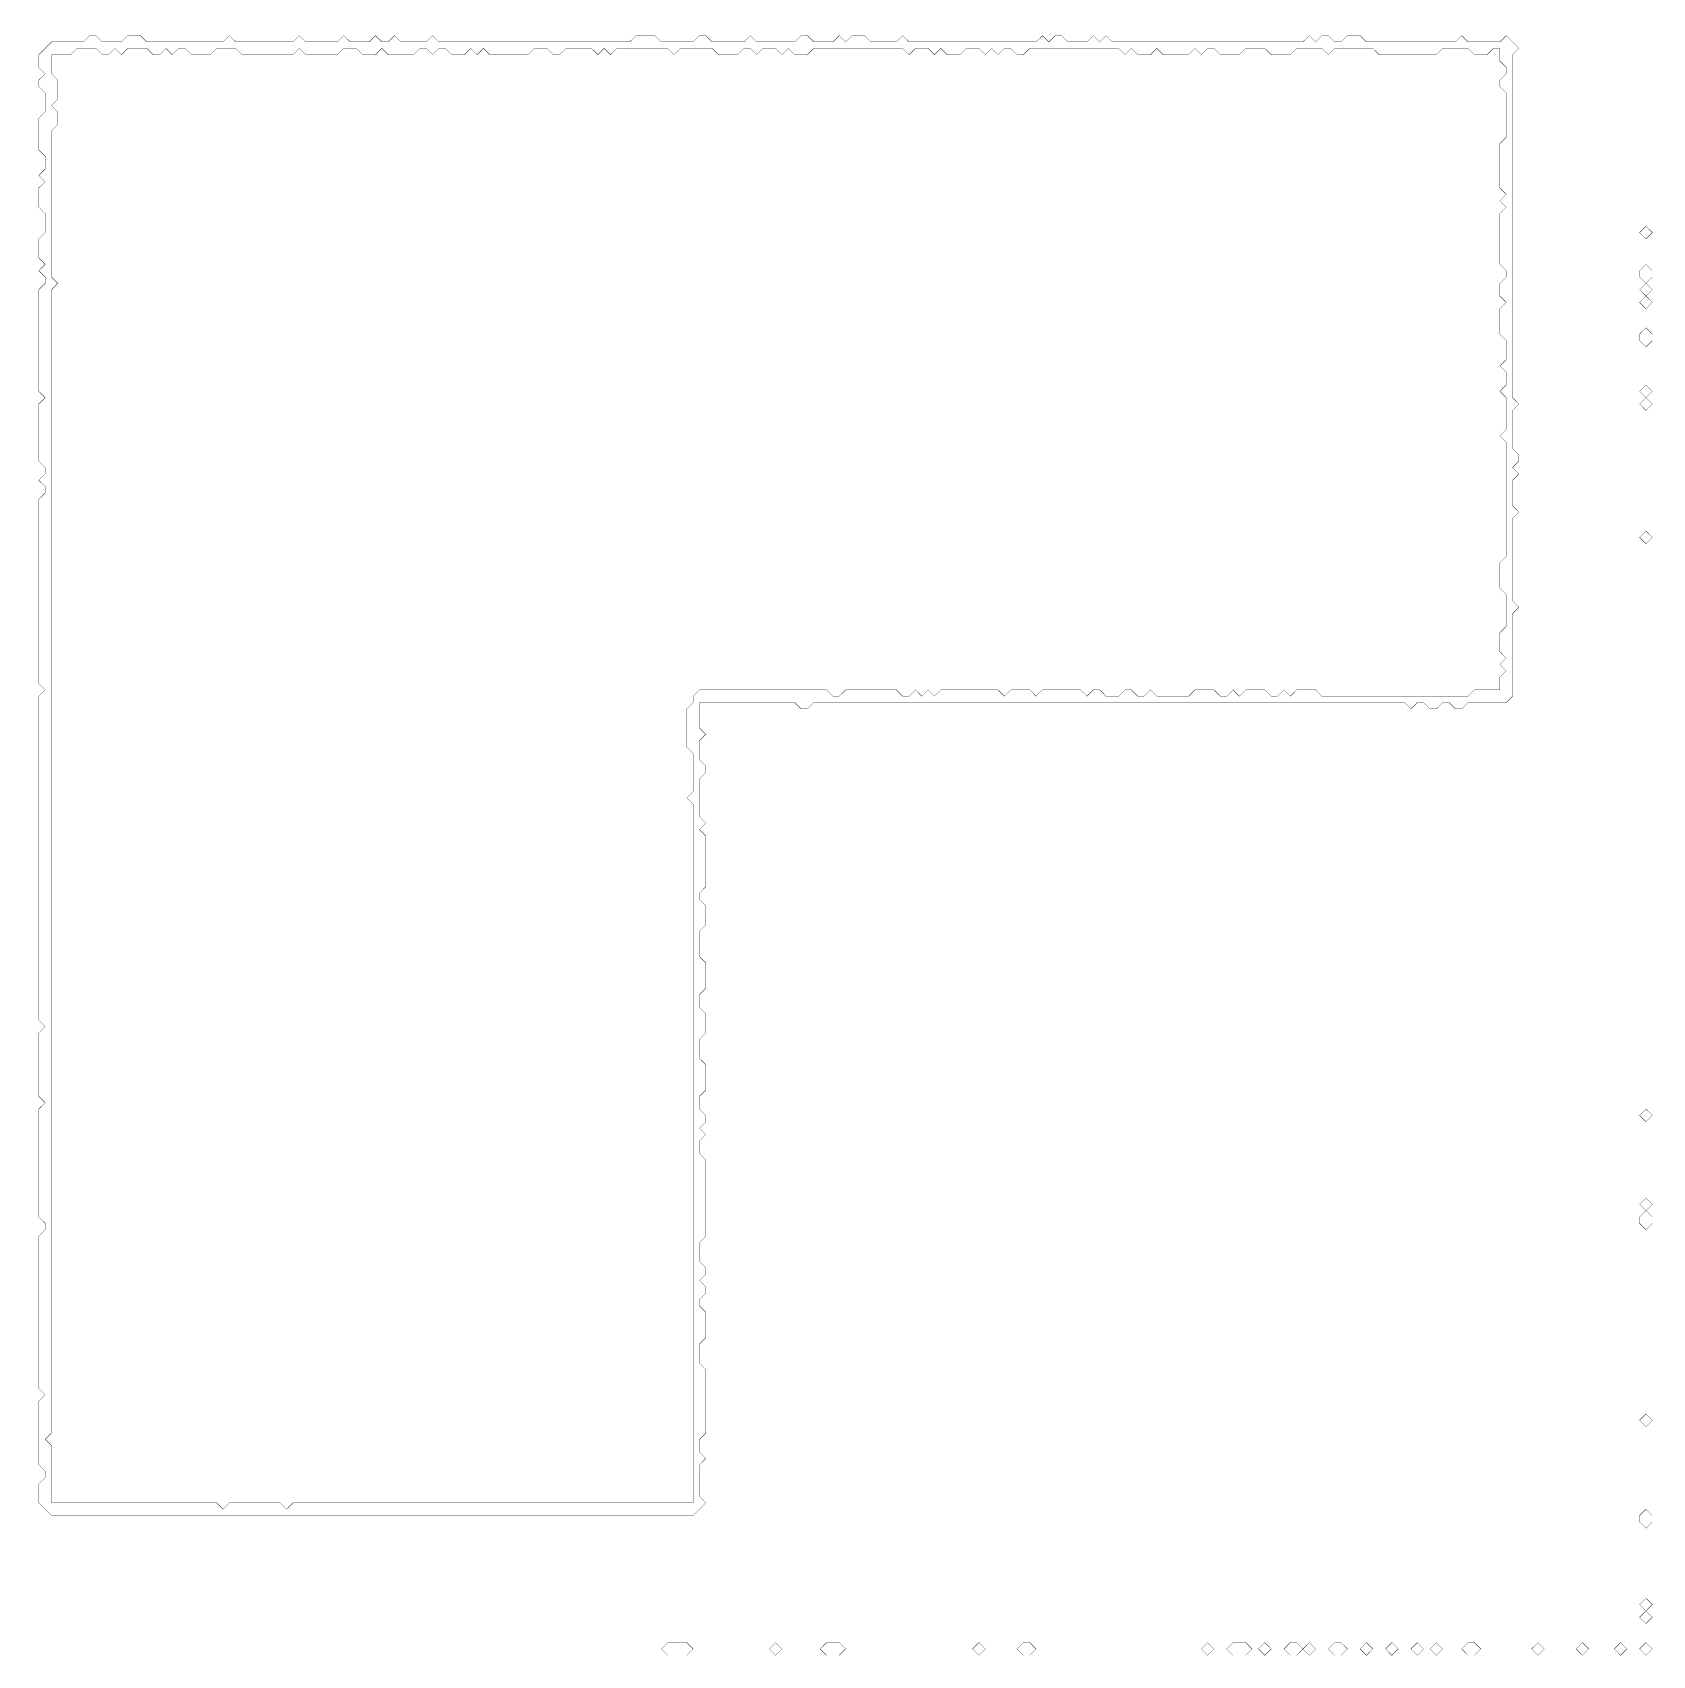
# Model space of a CAD drawing. Header units: metres. Extents: x 0 to 5127, y -5127 to 0.
# Drawn here: x 2568 to 5127, y -5127 to -2563 of the extents above; entities that cross this region are included whole.
import ezdxf

# ---------------------------------------------------------------- set-up
doc = ezdxf.new("R2010")
doc.units = ezdxf.units.M
doc.layers.add('conductor', color=1, linetype='Continuous')
doc.layers.add('substrate', color=5, linetype='Continuous')

msp = doc.modelspace()

# ---------------------------------------------------------------- linework, layer by layer
at = {"layer": 'conductor', "const_width": 0.5}
msp.add_lwpolyline([(2638.7, -2588.6), (2628.7, -2598.6), (2618.7, -2598.6), (2608.6, -2598.6), (2598.6, -2598.6), (2598.6, -2608.6), (2598.6, -2618.7), (2598.6, -2628.7), (2608.6, -2638.7), (2608.6, -2648.8), (2608.6, -2658.8), (2608.6, -2668.8), (2598.6, -2678.9), (2608.6, -2688.9), (2608.6, -2698.9), (2608.6, -2709), (2598.6, -2719), (2598.6, -2729), (2598.6, -2739.1), (2598.6, -2749.1), (2598.6, -2759.1), (2598.6, -2769.2), (2598.6, -2779.2), (2598.6, -2789.2), (2598.6, -2799.3), (2598.6, -2809.3), (2598.6, -2819.3), (2598.6, -2829.4), (2598.6, -2839.4), (2598.6, -2849.4), (2598.6, -2859.5), (2598.6, -2869.5), (2598.6, -2879.5), (2598.6, -2889.6), (2598.6, -2899.6), (2598.6, -2909.6), (2598.6, -2919.7), (2598.6, -2929.7), (2598.6, -2939.7), (2598.6, -2949.8), (2608.6, -2959.8), (2598.6, -2969.8), (2598.6, -2979.9), (2598.6, -2989.9), (2598.6, -2999.9), (2598.6, -3010), (2598.6, -3020), (2598.6, -3030), (2598.6, -3040.1), (2598.6, -3050.1), (2598.6, -3060.1), (2598.6, -3070.2), (2598.6, -3080.2), (2598.6, -3090.2), (2598.6, -3100.3), (2598.6, -3110.3), (2598.6, -3120.3), (2598.6, -3130.4), (2598.6, -3140.4), (2598.6, -3150.4), (2598.6, -3160.5), (2598.6, -3170.5), (2598.6, -3180.5), (2598.6, -3190.6), (2598.6, -3200.6), (2598.6, -3210.6), (2598.6, -3220.7), (2598.6, -3230.7), (2598.6, -3240.7), (2598.6, -3250.8), (2598.6, -3260.8), (2598.6, -3270.8), (2598.6, -3280.9), (2598.6, -3290.9), (2598.6, -3300.9), (2598.6, -3311), (2598.6, -3321), (2598.6, -3331), (2598.6, -3341.1), (2598.6, -3351.1), (2598.6, -3361.1), (2598.6, -3371.2), (2598.6, -3381.2), (2598.6, -3391.2), (2598.6, -3401.3), (2598.6, -3411.3), (2598.6, -3421.3), (2598.6, -3431.4), (2598.6, -3441.4), (2598.6, -3451.4), (2598.6, -3461.5), (2598.6, -3471.5), (2598.6, -3481.5), (2598.6, -3491.6), (2598.6, -3501.6), (2598.6, -3511.6), (2598.6, -3521.7), (2598.6, -3531.7), (2598.6, -3541.7), (2598.6, -3551.8), (2598.6, -3561.8), (2598.6, -3571.8), (2598.6, -3581.9), (2598.6, -3591.9), (2598.6, -3601.9), (2598.6, -3612), (2598.6, -3622), (2598.6, -3632), (2598.6, -3642.1), (2598.6, -3652.1), (2598.6, -3662.1), (2598.6, -3672.2), (2598.6, -3682.2), (2598.6, -3692.2), (2598.6, -3702.3), (2598.6, -3712.3), (2598.6, -3722.3), (2598.6, -3732.4), (2598.6, -3742.4), (2598.6, -3752.4), (2598.6, -3762.5), (2598.6, -3772.5), (2598.6, -3782.5), (2598.6, -3792.6), (2598.6, -3802.6), (2598.6, -3812.6), (2598.6, -3822.7), (2598.6, -3832.7), (2598.6, -3842.7), (2598.6, -3852.8), (2598.6, -3862.8), (2598.6, -3872.8), (2598.6, -3882.8), (2598.6, -3892.9), (2598.6, -3902.9), (2598.6, -3912.9), (2598.6, -3923), (2598.6, -3933), (2598.6, -3943), (2598.6, -3953.1), (2598.6, -3963.1), (2598.6, -3973.1), (2598.6, -3983.2), (2598.6, -3993.2), (2598.6, -4003.2), (2598.6, -4013.3), (2598.6, -4023.3), (2598.6, -4033.3), (2598.6, -4043.4), (2598.6, -4053.4), (2598.6, -4063.4), (2598.6, -4073.5), (2598.6, -4083.5), (2598.6, -4093.5), (2598.6, -4103.6), (2598.6, -4113.6), (2598.6, -4123.6), (2598.6, -4133.7), (2598.6, -4143.7), (2598.6, -4153.7), (2598.6, -4163.8), (2598.6, -4173.8), (2598.6, -4183.8), (2598.6, -4193.9), (2598.6, -4203.9), (2598.6, -4213.9), (2598.6, -4224), (2598.6, -4234), (2598.6, -4244), (2598.6, -4254.1), (2598.6, -4264.1), (2598.6, -4274.1), (2598.6, -4284.2), (2598.6, -4294.2), (2598.6, -4304.2), (2598.6, -4314.3), (2598.6, -4324.3), (2598.6, -4334.3), (2598.6, -4344.4), (2598.6, -4354.4), (2598.6, -4364.4), (2598.6, -4374.5), (2598.6, -4384.5), (2598.6, -4394.5), (2598.6, -4404.6), (2598.6, -4414.6), (2598.6, -4424.6), (2598.6, -4434.7), (2598.6, -4444.7), (2598.6, -4454.7), (2598.6, -4464.8), (2598.6, -4474.8), (2598.6, -4484.8), (2598.6, -4494.9), (2598.6, -4504.9), (2598.6, -4514.9), (2598.6, -4525), (2598.6, -4535), (2598.6, -4545), (2598.6, -4555.1), (2598.6, -4565.1), (2598.6, -4575.1), (2598.6, -4585.2), (2598.6, -4595.2), (2598.6, -4605.2), (2598.6, -4615.3), (2598.6, -4625.3), (2598.6, -4635.3), (2598.6, -4645.4), (2598.6, -4655.4), (2598.6, -4665.4), (2598.6, -4675.5), (2598.6, -4685.5), (2598.6, -4695.5), (2598.6, -4705.6), (2598.6, -4715.6), (2598.6, -4725.6), (2598.6, -4735.7), (2598.6, -4745.7), (2598.6, -4755.7), (2598.6, -4765.8), (2598.6, -4775.8), (2588.6, -4785.8), (2598.6, -4795.9), (2598.6, -4805.9), (2598.6, -4815.9), (2598.6, -4826), (2598.6, -4836), (2598.6, -4846), (2598.6, -4856.1), (2598.6, -4866.1), (2598.6, -4876.1), (2598.6, -4886.2), (2608.6, -4886.2), (2618.7, -4886.2), (2628.7, -4886.2), (2638.7, -4886.2), (2648.8, -4886.2), (2658.8, -4886.2), (2668.8, -4886.2), (2678.9, -4886.2), (2688.9, -4886.2), (2698.9, -4886.2), (2709, -4886.2), (2719, -4886.2), (2729, -4886.2), (2739.1, -4886.2), (2749.1, -4886.2), (2759.1, -4886.2), (2769.2, -4886.2), (2779.2, -4886.2), (2789.2, -4886.2), (2799.3, -4886.2), (2809.3, -4886.2), (2819.3, -4886.2), (2829.4, -4886.2), (2839.4, -4886.2), (2849.4, -4886.2), (2859.5, -4886.2), (2869.5, -4896.2), (2879.5, -4886.2), (2889.6, -4886.2), (2899.6, -4886.2), (2909.6, -4886.2), (2919.7, -4886.2), (2929.7, -4886.2), (2939.7, -4886.2), (2949.8, -4886.2), (2959.8, -4886.2), (2969.8, -4896.2), (2979.9, -4886.2), (2989.9, -4886.2), (2999.9, -4886.2), (3010, -4886.2), (3020, -4886.2), (3030, -4886.2), (3040.1, -4886.2), (3050.1, -4886.2), (3060.1, -4886.2), (3070.2, -4886.2), (3080.2, -4886.2), (3090.2, -4886.2), (3100.3, -4886.2), (3110.3, -4886.2), (3120.3, -4886.2), (3130.4, -4886.2), (3140.4, -4886.2), (3150.4, -4886.2), (3160.5, -4886.2), (3170.5, -4886.2), (3180.5, -4886.2), (3190.6, -4886.2), (3200.6, -4886.2), (3210.6, -4886.2), (3220.7, -4886.2), (3230.7, -4886.2), (3240.7, -4886.2), (3250.8, -4886.2), (3260.8, -4886.2), (3270.8, -4886.2), (3280.9, -4886.2), (3290.9, -4886.2), (3300.9, -4886.2), (3311, -4886.2), (3321, -4886.2), (3331, -4886.2), (3341.1, -4886.2), (3351.1, -4886.2), (3361.1, -4886.2), (3371.2, -4886.2), (3381.2, -4886.2), (3391.2, -4886.2), (3401.3, -4886.2), (3411.3, -4886.2), (3421.3, -4886.2), (3431.4, -4886.2), (3441.4, -4886.2), (3451.4, -4886.2), (3461.5, -4886.2), (3471.5, -4886.2), (3481.5, -4886.2), (3491.6, -4886.2), (3501.6, -4886.2), (3511.6, -4886.2), (3521.7, -4886.2), (3531.7, -4886.2), (3541.7, -4886.2), (3551.8, -4886.2), (3561.8, -4886.2), (3571.8, -4886.2), (3581.9, -4886.2), (3591.9, -4886.2), (3601.9, -4886.2), (3612, -4886.2), (3612, -4876.1), (3612, -4866.1), (3612, -4856.1), (3612, -4846), (3612, -4836), (3612, -4826), (3612, -4815.9), (3612, -4805.9), (3612, -4795.9), (3612, -4785.8), (3612, -4775.8), (3612, -4765.8), (3612, -4755.7), (3612, -4745.7), (3612, -4735.7), (3612, -4725.6), (3612, -4715.6), (3612, -4705.6), (3612, -4695.5), (3612, -4685.5), (3612, -4675.5), (3612, -4665.4), (3612, -4655.4), (3612, -4645.4), (3612, -4635.3), (3612, -4625.3), (3612, -4615.3), (3612, -4605.2), (3612, -4595.2), (3612, -4585.2), (3612, -4575.1), (3612, -4565.1), (3612, -4555.1), (3612, -4545), (3612, -4535), (3612, -4525), (3612, -4514.9), (3612, -4504.9), (3612, -4494.9), (3612, -4484.8), (3612, -4474.8), (3612, -4464.8), (3612, -4454.7), (3612, -4444.7), (3612, -4434.7), (3612, -4424.6), (3612, -4414.6), (3612, -4404.6), (3612, -4394.5), (3612, -4384.5), (3612, -4374.5), (3612, -4364.4), (3612, -4354.4), (3612, -4344.4), (3612, -4334.3), (3612, -4324.3), (3612, -4314.3), (3612, -4304.2), (3612, -4294.2), (3612, -4284.2), (3612, -4274.1), (3612, -4264.1), (3612, -4254.1), (3612, -4244), (3612, -4234), (3612, -4224), (3612, -4213.9), (3612, -4203.9), (3612, -4193.9), (3612, -4183.8), (3612, -4173.8), (3612, -4163.8), (3612, -4153.7), (3612, -4143.7), (3612, -4133.7), (3612, -4123.6), (3612, -4113.6), (3612, -4103.6), (3612, -4093.5), (3612, -4083.5), (3612, -4073.5), (3612, -4063.4), (3612, -4053.4), (3612, -4043.4), (3612, -4033.3), (3612, -4023.3), (3612, -4013.3), (3612, -4003.2), (3612, -3993.2), (3612, -3983.2), (3612, -3973.1), (3612, -3963.1), (3612, -3953.1), (3612, -3943), (3612, -3933), (3612, -3923), (3612, -3912.9), (3612, -3902.9), (3612, -3892.9), (3612, -3882.8), (3612, -3872.8), (3612, -3862.8), (3612, -3852.8), (3612, -3842.7), (3612, -3832.7), (3612, -3822.7), (3612, -3812.6), (3612, -3802.6), (3612, -3792.6), (3612, -3782.5), (3601.9, -3772.5), (3612, -3762.5), (3612, -3752.4), (3612, -3742.4), (3612, -3732.4), (3612, -3722.3), (3612, -3712.3), (3612, -3702.3), (3601.9, -3692.2), (3601.9, -3682.2), (3601.9, -3672.2), (3601.9, -3662.1), (3601.9, -3652.1), (3601.9, -3642.1), (3601.9, -3632), (3612, -3622), (3612, -3612), (3622, -3601.9), (3632, -3601.9), (3642.1, -3601.9), (3652.1, -3601.9), (3662.1, -3601.9), (3672.2, -3601.9), (3682.2, -3601.9), (3692.2, -3601.9), (3702.3, -3601.9), (3712.3, -3601.9), (3722.3, -3601.9), (3732.4, -3601.9), (3742.4, -3601.9), (3752.4, -3601.9), (3762.5, -3601.9), (3772.5, -3601.9), (3782.5, -3601.9), (3792.6, -3601.9), (3802.6, -3601.9), (3812.6, -3601.9), (3822.7, -3601.9), (3832.7, -3612), (3842.7, -3612), (3852.8, -3601.9), (3862.8, -3601.9), (3872.8, -3601.9), (3882.8, -3601.9), (3892.9, -3601.9), (3902.9, -3601.9), (3912.9, -3601.9), (3923, -3601.9), (3933, -3601.9), (3943, -3612), (3953.1, -3612), (3963.1, -3601.9), (3973.1, -3612), (3983.2, -3601.9), (3993.2, -3612), (4003.2, -3601.9), (4013.3, -3601.9), (4023.3, -3601.9), (4033.3, -3601.9), (4043.4, -3601.9), (4053.4, -3601.9), (4063.4, -3601.9), (4073.5, -3601.9), (4083.5, -3601.9), (4093.5, -3601.9), (4103.6, -3612), (4113.6, -3601.9), (4123.6, -3601.9), (4133.7, -3601.9), (4143.7, -3601.9), (4153.7, -3612), (4163.8, -3601.9), (4173.8, -3601.9), (4183.8, -3601.9), (4193.9, -3601.9), (4203.9, -3601.9), (4213.9, -3601.9), (4224, -3601.9), (4234, -3612), (4244, -3601.9), (4254.1, -3601.9), (4264.1, -3612), (4274.1, -3612), (4284.2, -3612), (4294.2, -3601.9), (4304.2, -3601.9), (4314.3, -3612), (4324.3, -3612), (4334.3, -3601.9), (4344.4, -3612), (4354.4, -3612), (4364.4, -3612), (4374.5, -3612), (4384.5, -3612), (4394.5, -3612), (4404.6, -3601.9), (4414.6, -3601.9), (4424.6, -3601.9), (4434.7, -3601.9), (4444.7, -3612), (4454.7, -3612), (4464.8, -3601.9), (4474.8, -3612), (4484.8, -3601.9), (4494.9, -3601.9), (4504.9, -3601.9), (4514.9, -3601.9), (4525, -3612), (4535, -3612), (4545, -3601.9), (4555.1, -3612), (4565.1, -3601.9), (4575.1, -3601.9), (4585.2, -3601.9), (4595.2, -3601.9), (4605.2, -3612), (4615.3, -3612), (4625.3, -3612), (4635.3, -3612), (4645.4, -3612), (4655.4, -3612), (4665.4, -3612), (4675.5, -3612), (4685.5, -3612), (4695.5, -3612), (4705.6, -3612), (4715.6, -3612), (4725.6, -3612), (4735.7, -3612), (4745.7, -3612), (4755.7, -3612), (4765.8, -3612), (4775.8, -3612), (4785.8, -3612), (4795.9, -3612), (4805.9, -3612), (4815.9, -3612), (4826, -3612), (4836, -3612), (4846, -3601.9), (4856.1, -3601.9), (4866.1, -3601.9), (4876.1, -3601.9), (4886.2, -3601.9), (4886.2, -3591.9), (4886.2, -3581.9), (4896.2, -3571.8), (4886.2, -3561.8), (4896.2, -3551.8), (4886.2, -3541.7), (4886.2, -3531.7), (4886.2, -3521.7), (4886.2, -3511.6), (4896.2, -3501.6), (4896.2, -3491.6), (4896.2, -3481.5), (4896.2, -3471.5), (4896.2, -3461.5), (4896.2, -3451.4), (4886.2, -3441.4), (4886.2, -3431.4), (4886.2, -3421.3), (4886.2, -3411.3), (4886.2, -3401.3), (4896.2, -3391.2), (4896.2, -3381.2), (4896.2, -3371.2), (4896.2, -3361.1), (4896.2, -3351.1), (4896.2, -3341.1), (4896.2, -3331), (4896.2, -3321), (4896.2, -3311), (4896.2, -3300.9), (4896.2, -3290.9), (4896.2, -3280.9), (4896.2, -3270.8), (4896.2, -3260.8), (4896.2, -3250.8), (4896.2, -3240.7), (4896.2, -3230.7), (4896.2, -3220.7), (4896.2, -3210.6), (4886.2, -3200.6), (4896.2, -3190.6), (4896.2, -3180.5), (4896.2, -3170.5), (4896.2, -3160.5), (4896.2, -3150.4), (4896.2, -3140.4), (4886.2, -3130.4), (4896.2, -3120.3), (4896.2, -3110.3), (4896.2, -3100.3), (4886.2, -3090.2), (4896.2, -3080.2), (4896.2, -3070.2), (4896.2, -3060.1), (4896.2, -3050.1), (4886.2, -3040.1), (4886.2, -3030), (4886.2, -3020), (4886.2, -3010), (4886.2, -2999.9), (4896.2, -2989.9), (4886.2, -2979.9), (4886.2, -2969.8), (4886.2, -2959.8), (4896.2, -2949.8), (4896.2, -2939.7), (4886.2, -2929.7), (4886.2, -2919.7), (4886.2, -2909.6), (4886.2, -2899.6), (4886.2, -2889.6), (4886.2, -2879.5), (4886.2, -2869.5), (4886.2, -2859.5), (4886.2, -2849.4), (4896.2, -2839.4), (4886.2, -2829.4), (4896.2, -2819.3), (4886.2, -2809.3), (4886.2, -2799.3), (4886.2, -2789.2), (4886.2, -2779.2), (4886.2, -2769.2), (4886.2, -2759.1), (4886.2, -2749.1), (4886.2, -2739.1), (4896.2, -2729), (4896.2, -2719), (4896.2, -2709), (4896.2, -2698.9), (4896.2, -2688.9), (4896.2, -2678.9), (4896.2, -2668.8), (4896.2, -2658.8), (4886.2, -2648.8), (4886.2, -2638.7), (4896.2, -2628.7), (4896.2, -2618.7), (4886.2, -2608.6), (4886.2, -2598.6), (4886.2, -2588.6), (4876.1, -2588.6), (4866.1, -2598.6), (4856.1, -2598.6), (4846, -2598.6), (4836, -2588.6), (4826, -2588.6), (4815.9, -2588.6), (4805.9, -2588.6), (4795.9, -2588.6), (4785.8, -2598.6), (4775.8, -2598.6), (4765.8, -2598.6), (4755.7, -2598.6), (4745.7, -2598.6), (4735.7, -2598.6), (4725.6, -2598.6), (4715.6, -2598.6), (4705.6, -2598.6), (4695.5, -2598.6), (4685.5, -2588.6), (4675.5, -2588.6), (4665.4, -2588.6), (4655.4, -2588.6), (4645.4, -2588.6), (4635.3, -2588.6), (4625.3, -2588.6), (4615.3, -2598.6), (4605.2, -2588.6), (4595.2, -2588.6), (4585.2, -2588.6), (4575.1, -2588.6), (4565.1, -2588.6), (4555.1, -2598.6), (4545, -2598.6), (4535, -2598.6), (4525, -2598.6), (4514.9, -2588.6), (4504.9, -2588.6), (4494.9, -2588.6), (4484.8, -2588.6), (4474.8, -2598.6), (4464.8, -2598.6), (4454.7, -2598.6), (4444.7, -2598.6), (4434.7, -2588.6), (4424.6, -2588.6), (4414.6, -2598.6), (4404.6, -2588.6), (4394.5, -2598.6), (4384.5, -2598.6), (4374.5, -2598.6), (4364.4, -2598.6), (4354.4, -2598.6), (4344.4, -2588.6), (4334.3, -2598.6), (4324.3, -2598.6), (4314.3, -2598.6), (4304.2, -2588.6), (4294.2, -2598.6), (4284.2, -2588.6), (4274.1, -2588.6), (4264.1, -2588.6), (4254.1, -2588.6), (4244, -2588.6), (4234, -2588.6), (4224, -2588.6), (4213.9, -2588.6), (4203.9, -2588.6), (4193.9, -2588.6), (4183.8, -2588.6), (4173.8, -2588.6), (4163.8, -2588.6), (4153.7, -2588.6), (4143.7, -2588.6), (4133.7, -2598.6), (4123.6, -2598.6), (4113.6, -2588.6), (4103.6, -2588.6), (4093.5, -2598.6), (4083.5, -2588.6), (4073.5, -2598.6), (4063.4, -2588.6), (4053.4, -2588.6), (4043.4, -2588.6), (4033.3, -2598.6), (4023.3, -2598.6), (4013.3, -2598.6), (4003.2, -2588.6), (3993.2, -2598.6), (3983.2, -2588.6), (3973.1, -2588.6), (3963.1, -2588.6), (3953.1, -2598.6), (3943, -2588.6), (3933, -2588.6), (3923, -2588.6), (3912.9, -2588.6), (3902.9, -2588.6), (3892.9, -2588.6), (3882.8, -2588.6), (3872.8, -2588.6), (3862.8, -2588.6), (3852.8, -2588.6), (3842.7, -2588.6), (3832.7, -2588.6), (3822.7, -2588.6), (3812.6, -2588.6), (3802.6, -2588.6), (3792.6, -2598.6), (3782.5, -2598.6), (3772.5, -2598.6), (3762.5, -2588.6), (3752.4, -2598.6), (3742.4, -2588.6), (3732.4, -2588.6), (3722.3, -2588.6), (3712.3, -2598.6), (3702.3, -2588.6), (3692.2, -2588.6), (3682.2, -2598.6), (3672.2, -2598.6), (3662.1, -2598.6), (3652.1, -2598.6), (3642.1, -2588.6), (3632, -2588.6), (3622, -2588.6), (3612, -2588.6), (3601.9, -2588.6), (3591.9, -2588.6), (3581.9, -2598.6), (3571.8, -2588.6), (3561.8, -2588.6), (3551.8, -2588.6), (3541.7, -2588.6), (3531.7, -2588.6), (3521.7, -2588.6), (3511.6, -2588.6), (3501.6, -2588.6), (3491.6, -2588.6), (3481.5, -2598.6), (3471.5, -2588.6), (3461.5, -2598.6), (3451.4, -2588.6), (3441.4, -2588.6), (3431.4, -2588.6), (3421.3, -2588.6), (3411.3, -2588.6), (3401.3, -2598.6), (3391.2, -2598.6), (3381.2, -2588.6), (3371.2, -2588.6), (3361.1, -2588.6), (3351.1, -2598.6), (3341.1, -2598.6), (3331, -2598.6), (3321, -2598.6), (3311, -2598.6), (3300.9, -2598.6), (3290.9, -2598.6), (3280.9, -2588.6), (3270.8, -2598.6), (3260.8, -2588.6), (3250.8, -2598.6), (3240.7, -2598.6), (3230.7, -2598.6), (3220.7, -2588.6), (3210.6, -2588.6), (3200.6, -2598.6), (3190.6, -2588.6), (3180.5, -2588.6), (3170.5, -2598.6), (3160.5, -2598.6), (3150.4, -2598.6), (3140.4, -2598.6), (3130.4, -2598.6), (3120.3, -2588.6), (3110.3, -2598.6), (3100.3, -2598.6), (3090.2, -2598.6), (3080.2, -2588.6), (3070.2, -2588.6), (3060.1, -2588.6), (3050.1, -2598.6), (3040.1, -2598.6), (3030, -2598.6), (3020, -2598.6), (3010, -2598.6), (2999.9, -2598.6), (2989.9, -2588.6), (2979.9, -2598.6), (2969.8, -2598.6), (2959.8, -2598.6), (2949.8, -2598.6), (2939.7, -2598.6), (2929.7, -2598.6), (2919.7, -2598.6), (2909.6, -2598.6), (2899.6, -2598.6), (2889.6, -2588.6), (2879.5, -2588.6), (2869.5, -2588.6), (2859.5, -2588.6), (2849.4, -2598.6), (2839.4, -2598.6), (2829.4, -2598.6), (2819.3, -2598.6), (2809.3, -2588.6), (2799.3, -2588.6), (2789.2, -2598.6), (2779.2, -2588.6), (2769.2, -2598.6), (2759.1, -2598.6), (2749.1, -2588.6), (2739.1, -2588.6), (2729, -2588.6), (2719, -2588.6), (2709, -2598.6), (2698.9, -2588.6), (2688.9, -2598.6), (2678.9, -2598.6), (2668.8, -2588.6), (2658.8, -2588.6), (2648.8, -2588.6)], close=True, dxfattribs=at)
at = {"layer": 'substrate', "const_width": 0.5}
msp.add_lwpolyline([(2558.5, -5127), (2568.5, -5127), (2578.5, -5127), (2588.6, -5127), (2598.6, -5127), (2608.6, -5127), (2618.7, -5127), (2628.7, -5127), (2638.7, -5127), (2648.8, -5127), (2658.8, -5127), (2668.8, -5127), (2678.9, -5127), (2688.9, -5127), (2698.9, -5127), (2709, -5127), (2719, -5127), (2729, -5127), (2739.1, -5127), (2749.1, -5127), (2759.1, -5127), (2769.2, -5127), (2779.2, -5127), (2789.2, -5127), (2799.3, -5127), (2809.3, -5127), (2819.3, -5127), (2829.4, -5127), (2839.4, -5127), (2849.4, -5127), (2859.5, -5127), (2869.5, -5127), (2879.5, -5127), (2889.6, -5127), (2899.6, -5127), (2909.6, -5127), (2919.7, -5127), (2929.7, -5127), (2939.7, -5127), (2949.8, -5127), (2959.8, -5127), (2969.8, -5127), (2979.9, -5127), (2989.9, -5127), (2999.9, -5127), (3010, -5127), (3020, -5127), (3030, -5127), (3040.1, -5127), (3050.1, -5127), (3060.1, -5127), (3070.2, -5127), (3080.2, -5127), (3090.2, -5127), (3100.3, -5127), (3110.3, -5127), (3120.3, -5127), (3130.4, -5127), (3140.4, -5127), (3150.4, -5127), (3160.5, -5127), (3170.5, -5127), (3180.5, -5127), (3190.6, -5127), (3200.6, -5127), (3210.6, -5127), (3220.7, -5127), (3230.7, -5127), (3240.7, -5127), (3250.8, -5127), (3260.8, -5127), (3270.8, -5127), (3280.9, -5127), (3290.9, -5127), (3300.9, -5127), (3311, -5127), (3321, -5127), (3331, -5127), (3341.1, -5127), (3351.1, -5127), (3361.1, -5127), (3371.2, -5127), (3381.2, -5127), (3391.2, -5127), (3401.3, -5127), (3411.3, -5127), (3421.3, -5127), (3431.4, -5127), (3441.4, -5127), (3451.4, -5127), (3461.5, -5127), (3471.5, -5127), (3481.5, -5127), (3491.6, -5127), (3501.6, -5127), (3511.6, -5127), (3521.7, -5127), (3531.7, -5127), (3541.7, -5127), (3551.8, -5127), (3561.8, -5127), (3571.8, -5127), (3581.9, -5127), (3591.9, -5127), (3601.9, -5127), (3612, -5127), (3622, -5127), (3632, -5127), (3642.1, -5127), (3652.1, -5127), (3662.1, -5127), (3672.2, -5127), (3682.2, -5127), (3692.2, -5127), (3702.3, -5127), (3712.3, -5127), (3722.3, -5127), (3732.4, -5127), (3742.4, -5127), (3752.4, -5127), (3762.5, -5127), (3772.5, -5127), (3782.5, -5127), (3792.6, -5127), (3802.6, -5127), (3812.6, -5127), (3822.7, -5127), (3832.7, -5127), (3842.7, -5127), (3852.8, -5127), (3862.8, -5127), (3872.8, -5127), (3882.8, -5127), (3892.9, -5127), (3902.9, -5127), (3912.9, -5127), (3923, -5127), (3933, -5127), (3943, -5127), (3953.1, -5127), (3963.1, -5127), (3973.1, -5127), (3983.2, -5127), (3993.2, -5127), (4003.2, -5127), (4013.3, -5127), (4023.3, -5127), (4033.3, -5127), (4043.4, -5127), (4053.4, -5127), (4063.4, -5127), (4073.5, -5127), (4083.5, -5127), (4093.5, -5127), (4103.6, -5127), (4113.6, -5127), (4123.6, -5127), (4133.7, -5127), (4143.7, -5127), (4153.7, -5127), (4163.8, -5127), (4173.8, -5127), (4183.8, -5127), (4193.9, -5127), (4203.9, -5127), (4213.9, -5127), (4224, -5127), (4234, -5127), (4244, -5127), (4254.1, -5127), (4264.1, -5127), (4274.1, -5127), (4284.2, -5127), (4294.2, -5127), (4304.2, -5127), (4314.3, -5127), (4324.3, -5127), (4334.3, -5127), (4344.4, -5127), (4354.4, -5127), (4364.4, -5127), (4374.5, -5127), (4384.5, -5127), (4394.5, -5127), (4404.6, -5127), (4414.6, -5127), (4424.6, -5127), (4434.7, -5127), (4444.7, -5127), (4454.7, -5127), (4464.8, -5127), (4474.8, -5127), (4484.8, -5127), (4494.9, -5127), (4504.9, -5127), (4514.9, -5127), (4525, -5127), (4535, -5127), (4545, -5127), (4555.1, -5127), (4565.1, -5127), (4575.1, -5127), (4585.2, -5127), (4595.2, -5127), (4605.2, -5127), (4615.3, -5127), (4625.3, -5127), (4635.3, -5127), (4645.4, -5127), (4655.4, -5127), (4665.4, -5127), (4675.5, -5127), (4685.5, -5127), (4695.5, -5127), (4705.6, -5127), (4715.6, -5127), (4725.6, -5127), (4735.7, -5127), (4745.7, -5127), (4755.7, -5127), (4765.8, -5127), (4775.8, -5127), (4785.8, -5127), (4795.9, -5127), (4805.9, -5127), (4815.9, -5127), (4826, -5127), (4836, -5127), (4846, -5127), (4856.1, -5127), (4866.1, -5127), (4876.1, -5127), (4886.2, -5127), (4896.2, -5127), (4906.2, -5127), (4916.3, -5127), (4926.3, -5127), (4936.3, -5127), (4946.4, -5127), (4956.4, -5127), (4966.4, -5127), (4976.5, -5127), (4986.5, -5127), (4996.5, -5127), (5006.6, -5127), (5016.6, -5127), (5026.6, -5127), (5036.7, -5127), (5046.7, -5127), (5056.7, -5127), (5066.8, -5127), (5076.8, -5127), (5086.8, -5127), (5096.9, -5127), (5106.9, -5127), (5116.9, -5127), (5127, -5127), (5127, -5116.9), (5127, -5106.9), (5127, -5096.9), (5127, -5086.8), (5127, -5076.8), (5127, -5066.8), (5127, -5056.7), (5127, -5046.7), (5127, -5036.7), (5127, -5026.6), (5127, -5016.6), (5127, -5006.6), (5127, -4996.5), (5127, -4986.5), (5127, -4976.5), (5127, -4966.4), (5127, -4956.4), (5127, -4946.4), (5127, -4936.3), (5127, -4926.3), (5127, -4916.3), (5127, -4906.2), (5127, -4896.2), (5127, -4886.2), (5127, -4876.1), (5127, -4866.1), (5127, -4856.1), (5127, -4846), (5127, -4836), (5127, -4826), (5127, -4815.9), (5127, -4805.9), (5127, -4795.9), (5127, -4785.8), (5127, -4775.8), (5127, -4765.8), (5127, -4755.7), (5127, -4745.7), (5127, -4735.7), (5127, -4725.6), (5127, -4715.6), (5127, -4705.6), (5127, -4695.5), (5127, -4685.5), (5127, -4675.5), (5127, -4665.4), (5127, -4655.4), (5127, -4645.4), (5127, -4635.3), (5127, -4625.3), (5127, -4615.3), (5127, -4605.2), (5127, -4595.2), (5127, -4585.2), (5127, -4575.1), (5127, -4565.1), (5127, -4555.1), (5127, -4545), (5127, -4535), (5127, -4525), (5127, -4514.9), (5127, -4504.9), (5127, -4494.9), (5127, -4484.8), (5127, -4474.8), (5127, -4464.8), (5127, -4454.7), (5127, -4444.7), (5127, -4434.7), (5127, -4424.6), (5127, -4414.6), (5127, -4404.6), (5127, -4394.5), (5127, -4384.5), (5127, -4374.5), (5127, -4364.4), (5127, -4354.4), (5127, -4344.4), (5127, -4334.3), (5127, -4324.3), (5127, -4314.3), (5127, -4304.2), (5127, -4294.2), (5127, -4284.2), (5127, -4274.1), (5127, -4264.1), (5127, -4254.1), (5127, -4244), (5127, -4234), (5127, -4224), (5127, -4213.9), (5127, -4203.9), (5127, -4193.9), (5127, -4183.8), (5127, -4173.8), (5127, -4163.8), (5127, -4153.7), (5127, -4143.7), (5127, -4133.7), (5127, -4123.6), (5127, -4113.6), (5127, -4103.6), (5127, -4093.5), (5127, -4083.5), (5127, -4073.5), (5127, -4063.4), (5127, -4053.4), (5127, -4043.4), (5127, -4033.3), (5127, -4023.3), (5127, -4013.3), (5127, -4003.2), (5127, -3993.2), (5127, -3983.2), (5127, -3973.1), (5127, -3963.1), (5127, -3953.1), (5127, -3943), (5127, -3933), (5127, -3923), (5127, -3912.9), (5127, -3902.9), (5127, -3892.9), (5127, -3882.8), (5127, -3872.8), (5127, -3862.8), (5127, -3852.8), (5127, -3842.7), (5127, -3832.7), (5127, -3822.7), (5127, -3812.6), (5127, -3802.6), (5127, -3792.6), (5127, -3782.5), (5127, -3772.5), (5127, -3762.5), (5127, -3752.4), (5127, -3742.4), (5127, -3732.4), (5127, -3722.3), (5127, -3712.3), (5127, -3702.3), (5127, -3692.2), (5127, -3682.2), (5127, -3672.2), (5127, -3662.1), (5127, -3652.1), (5127, -3642.1), (5127, -3632), (5127, -3622), (5127, -3612), (5127, -3601.9), (5127, -3591.9), (5127, -3581.9), (5127, -3571.8), (5127, -3561.8), (5127, -3551.8), (5127, -3541.7), (5127, -3531.7), (5127, -3521.7), (5127, -3511.6), (5127, -3501.6), (5127, -3491.6), (5127, -3481.5), (5127, -3471.5), (5127, -3461.5), (5127, -3451.4), (5127, -3441.4), (5127, -3431.4), (5127, -3421.3), (5127, -3411.3), (5127, -3401.3), (5127, -3391.2), (5127, -3381.2), (5127, -3371.2), (5127, -3361.1), (5127, -3351.1), (5127, -3341.1), (5127, -3331), (5127, -3321), (5127, -3311), (5127, -3300.9), (5127, -3290.9), (5127, -3280.9), (5127, -3270.8), (5127, -3260.8), (5127, -3250.8), (5127, -3240.7), (5127, -3230.7), (5127, -3220.7), (5127, -3210.6), (5127, -3200.6), (5127, -3190.6), (5127, -3180.5), (5127, -3170.5), (5127, -3160.5), (5127, -3150.4), (5127, -3140.4), (5127, -3130.4), (5127, -3120.3), (5127, -3110.3), (5127, -3100.3), (5127, -3090.2), (5127, -3080.2), (5127, -3070.2), (5127, -3060.1), (5127, -3050.1), (5127, -3040.1), (5127, -3030), (5127, -3020), (5127, -3010), (5127, -2999.9), (5127, -2989.9), (5127, -2979.9), (5127, -2969.8), (5127, -2959.8), (5127, -2949.8), (5127, -2939.7), (5127, -2929.7), (5127, -2919.7), (5127, -2909.6), (5127, -2899.6), (5127, -2889.6), (5127, -2879.5), (5127, -2869.5), (5127, -2859.5), (5127, -2849.4), (5127, -2839.4), (5127, -2829.4), (5127, -2819.3), (5127, -2809.3), (5127, -2799.3), (5127, -2789.2), (5127, -2779.2), (5127, -2769.2), (5127, -2759.1), (5127, -2749.1), (5127, -2739.1), (5127, -2729), (5127, -2719), (5127, -2709), (5127, -2698.9), (5127, -2688.9), (5127, -2678.9), (5127, -2668.8), (5127, -2658.8), (5127, -2648.8), (5127, -2638.7), (5127, -2628.7), (5127, -2618.7), (5127, -2608.6), (5127, -2598.6), (5127, -2588.6), (5127, -2578.5), (5127, -2568.5), (5127, -2558.5)], dxfattribs=at)
for points in [[(2648.8, -2578.5), (2658.8, -2568.5), (2668.8, -2568.5), (2678.9, -2578.5), (2688.9, -2578.5), (2698.9, -2578.5), (2709, -2578.5), (2719, -2568.5), (2729, -2568.5), (2739.1, -2568.5), (2749.1, -2578.5), (2759.1, -2578.5), (2769.2, -2578.5), (2779.2, -2578.5), (2789.2, -2578.5), (2799.3, -2578.5), (2809.3, -2578.5), (2819.3, -2578.5), (2829.4, -2578.5), (2839.4, -2578.5), (2849.4, -2578.5), (2859.5, -2578.5), (2869.5, -2578.5), (2879.5, -2568.5), (2889.6, -2578.5), (2899.6, -2578.5), (2909.6, -2578.5), (2919.7, -2578.5), (2929.7, -2578.5), (2939.7, -2578.5), (2949.8, -2578.5), (2959.8, -2578.5), (2969.8, -2578.5), (2979.9, -2578.5), (2989.9, -2568.5), (2999.9, -2578.5), (3010, -2578.5), (3020, -2578.5), (3030, -2578.5), (3040.1, -2578.5), (3050.1, -2578.5), (3060.1, -2568.5), (3070.2, -2578.5), (3080.2, -2578.5), (3090.2, -2578.5), (3100.3, -2578.5), (3110.3, -2568.5), (3120.3, -2578.5), (3130.4, -2578.5), (3140.4, -2568.5), (3150.4, -2578.5), (3160.5, -2578.5), (3170.5, -2578.5), (3180.5, -2578.5), (3190.6, -2578.5), (3200.6, -2568.5), (3210.6, -2578.5), (3220.7, -2578.5), (3230.7, -2578.5), (3240.7, -2578.5), (3250.8, -2578.5), (3260.8, -2578.5), (3270.8, -2578.5), (3280.9, -2578.5), (3290.9, -2578.5), (3300.9, -2578.5), (3311, -2578.5), (3321, -2578.5), (3331, -2578.5), (3341.1, -2578.5), (3351.1, -2578.5), (3361.1, -2578.5), (3371.2, -2578.5), (3381.2, -2578.5), (3391.2, -2578.5), (3401.3, -2578.5), (3411.3, -2578.5), (3421.3, -2578.5), (3431.4, -2578.5), (3441.4, -2578.5), (3451.4, -2578.5), (3461.5, -2578.5), (3471.5, -2578.5), (3481.5, -2578.5), (3491.6, -2578.5), (3501.6, -2578.5), (3511.6, -2578.5), (3521.7, -2568.5), (3531.7, -2568.5), (3541.7, -2568.5), (3551.8, -2568.5), (3561.8, -2578.5), (3571.8, -2578.5), (3581.9, -2578.5), (3591.9, -2578.5), (3601.9, -2578.5), (3612, -2578.5), (3622, -2568.5), (3632, -2568.5), (3642.1, -2578.5), (3652.1, -2578.5), (3662.1, -2578.5), (3672.2, -2578.5), (3682.2, -2578.5), (3692.2, -2578.5), (3702.3, -2568.5), (3712.3, -2578.5), (3722.3, -2578.5), (3732.4, -2578.5), (3742.4, -2578.5), (3752.4, -2578.5), (3762.5, -2578.5), (3772.5, -2578.5), (3782.5, -2568.5), (3792.6, -2568.5), (3802.6, -2578.5), (3812.6, -2578.5), (3822.7, -2578.5), (3832.7, -2578.5), (3842.7, -2568.5), (3852.8, -2578.5), (3862.8, -2568.5), (3872.8, -2568.5), (3882.8, -2568.5), (3892.9, -2578.5), (3902.9, -2578.5), (3912.9, -2578.5), (3923, -2578.5), (3933, -2578.5), (3943, -2568.5), (3953.1, -2578.5), (3963.1, -2578.5), (3973.1, -2578.5), (3983.2, -2578.5), (3993.2, -2578.5), (4003.2, -2578.5), (4013.3, -2578.5), (4023.3, -2578.5), (4033.3, -2578.5), (4043.4, -2578.5), (4053.4, -2578.5), (4063.4, -2578.5), (4073.5, -2578.5), (4083.5, -2578.5), (4093.5, -2578.5), (4103.6, -2578.5), (4113.6, -2578.5), (4123.6, -2578.5), (4133.7, -2578.5), (4143.7, -2578.5), (4153.7, -2578.5), (4163.8, -2568.5), (4173.8, -2578.5), (4183.8, -2568.5), (4193.9, -2568.5), (4203.9, -2578.5), (4213.9, -2578.5), (4224, -2578.5), (4234, -2578.5), (4244, -2568.5), (4254.1, -2578.5), (4264.1, -2568.5), (4274.1, -2578.5), (4284.2, -2578.5), (4294.2, -2578.5), (4304.2, -2578.5), (4314.3, -2578.5), (4324.3, -2578.5), (4334.3, -2578.5), (4344.4, -2578.5), (4354.4, -2578.5), (4364.4, -2578.5), (4374.5, -2578.5), (4384.5, -2578.5), (4394.5, -2578.5), (4404.6, -2578.5), (4414.6, -2578.5), (4424.6, -2578.5), (4434.7, -2578.5), (4444.7, -2578.5), (4454.7, -2578.5), (4464.8, -2578.5), (4474.8, -2578.5), (4484.8, -2578.5), (4494.9, -2578.5), (4504.9, -2578.5), (4514.9, -2578.5), (4525, -2578.5), (4535, -2578.5), (4545, -2578.5), (4555.1, -2578.5), (4565.1, -2578.5), (4575.1, -2578.5), (4585.2, -2568.5), (4595.2, -2578.5), (4605.2, -2568.5), (4615.3, -2568.5), (4625.3, -2578.5), (4635.3, -2578.5), (4645.4, -2568.5), (4655.4, -2568.5), (4665.4, -2568.5), (4675.5, -2578.5), (4685.5, -2578.5), (4695.5, -2578.5), (4705.6, -2578.5), (4715.6, -2578.5), (4725.6, -2578.5), (4735.7, -2578.5), (4745.7, -2578.5), (4755.7, -2578.5), (4765.8, -2578.5), (4775.8, -2578.5), (4785.8, -2578.5), (4795.9, -2578.5), (4805.9, -2578.5), (4815.9, -2578.5), (4826, -2568.5), (4836, -2578.5), (4846, -2578.5), (4856.1, -2578.5), (4866.1, -2578.5), (4876.1, -2578.5), (4886.2, -2578.5), (4896.2, -2568.5), (4906.2, -2578.5), (4916.3, -2588.6), (4906.2, -2598.6), (4906.2, -2608.6), (4906.2, -2618.7), (4906.2, -2628.7), (4906.2, -2638.7), (4906.2, -2648.8), (4906.2, -2658.8), (4906.2, -2668.8), (4906.2, -2678.9), (4906.2, -2688.9), (4906.2, -2698.9), (4906.2, -2709), (4906.2, -2719), (4906.2, -2729), (4906.2, -2739.1), (4906.2, -2749.1), (4906.2, -2759.1), (4906.2, -2769.2), (4906.2, -2779.2), (4906.2, -2789.2), (4906.2, -2799.3), (4906.2, -2809.3), (4906.2, -2819.3), (4906.2, -2829.4), (4906.2, -2839.4), (4906.2, -2849.4), (4906.2, -2859.5), (4906.2, -2869.5), (4906.2, -2879.5), (4906.2, -2889.6), (4906.2, -2899.6), (4906.2, -2909.6), (4906.2, -2919.7), (4906.2, -2929.7), (4906.2, -2939.7), (4906.2, -2949.8), (4906.2, -2959.8), (4906.2, -2969.8), (4906.2, -2979.9), (4906.2, -2989.9), (4906.2, -2999.9), (4906.2, -3010), (4906.2, -3020), (4906.2, -3030), (4906.2, -3040.1), (4906.2, -3050.1), (4906.2, -3060.1), (4906.2, -3070.2), (4906.2, -3080.2), (4906.2, -3090.2), (4906.2, -3100.3), (4906.2, -3110.3), (4906.2, -3120.3), (4906.2, -3130.4), (4906.2, -3140.4), (4916.3, -3150.4), (4906.2, -3160.5), (4906.2, -3170.5), (4906.2, -3180.5), (4906.2, -3190.6), (4906.2, -3200.6), (4906.2, -3210.6), (4906.2, -3220.7), (4916.3, -3230.7), (4916.3, -3240.7), (4906.2, -3250.8), (4916.3, -3260.8), (4906.2, -3270.8), (4906.2, -3280.9), (4906.2, -3290.9), (4906.2, -3300.9), (4906.2, -3311), (4916.3, -3321), (4906.2, -3331), (4906.2, -3341.1), (4906.2, -3351.1), (4906.2, -3361.1), (4906.2, -3371.2), (4906.2, -3381.2), (4906.2, -3391.2), (4906.2, -3401.3), (4906.2, -3411.3), (4906.2, -3421.3), (4906.2, -3431.4), (4906.2, -3441.4), (4906.2, -3451.4), (4906.2, -3461.5), (4916.3, -3471.5), (4906.2, -3481.5), (4906.2, -3491.6), (4906.2, -3501.6), (4906.2, -3511.6), (4906.2, -3521.7), (4906.2, -3531.7), (4906.2, -3541.7), (4906.2, -3551.8), (4906.2, -3561.8), (4906.2, -3571.8), (4906.2, -3581.9), (4906.2, -3591.9), (4906.2, -3601.9), (4906.2, -3612), (4896.2, -3622), (4886.2, -3622), (4876.1, -3622), (4866.1, -3622), (4856.1, -3622), (4846, -3622), (4836, -3622), (4826, -3632), (4815.9, -3632), (4805.9, -3622), (4795.9, -3622), (4785.8, -3632), (4775.8, -3632), (4765.8, -3622), (4755.7, -3622), (4745.7, -3632), (4735.7, -3622), (4725.6, -3622), (4715.6, -3622), (4705.6, -3622), (4695.5, -3622), (4685.5, -3622), (4675.5, -3622), (4665.4, -3622), (4655.4, -3622), (4645.4, -3622), (4635.3, -3622), (4625.3, -3622), (4615.3, -3622), (4605.2, -3622), (4595.2, -3622), (4585.2, -3622), (4575.1, -3622), (4565.1, -3622), (4555.1, -3622), (4545, -3622), (4535, -3622), (4525, -3622), (4514.9, -3622), (4504.9, -3622), (4494.9, -3622), (4484.8, -3622), (4474.8, -3622), (4464.8, -3622), (4454.7, -3622), (4444.7, -3622), (4434.7, -3622), (4424.6, -3622), (4414.6, -3622), (4404.6, -3622), (4394.5, -3622), (4384.5, -3622), (4374.5, -3622), (4364.4, -3622), (4354.4, -3622), (4344.4, -3622), (4334.3, -3622), (4324.3, -3622), (4314.3, -3622), (4304.2, -3622), (4294.2, -3622), (4284.2, -3622), (4274.1, -3622), (4264.1, -3622), (4254.1, -3622), (4244, -3622), (4234, -3622), (4224, -3622), (4213.9, -3622), (4203.9, -3622), (4193.9, -3622), (4183.8, -3622), (4173.8, -3622), (4163.8, -3622), (4153.7, -3622), (4143.7, -3622), (4133.7, -3622), (4123.6, -3622), (4113.6, -3622), (4103.6, -3622), (4093.5, -3622), (4083.5, -3622), (4073.5, -3622), (4063.4, -3622), (4053.4, -3622), (4043.4, -3622), (4033.3, -3622), (4023.3, -3622), (4013.3, -3622), (4003.2, -3622), (3993.2, -3622), (3983.2, -3622), (3973.1, -3622), (3963.1, -3622), (3953.1, -3622), (3943, -3622), (3933, -3622), (3923, -3622), (3912.9, -3622), (3902.9, -3622), (3892.9, -3622), (3882.8, -3622), (3872.8, -3622), (3862.8, -3622), (3852.8, -3622), (3842.7, -3622), (3832.7, -3622), (3822.7, -3622), (3812.6, -3622), (3802.6, -3622), (3792.6, -3632), (3782.5, -3632), (3772.5, -3622), (3762.5, -3622), (3752.4, -3622), (3742.4, -3622), (3732.4, -3622), (3722.3, -3622), (3712.3, -3622), (3702.3, -3622), (3692.2, -3622), (3682.2, -3622), (3672.2, -3622), (3662.1, -3622), (3652.1, -3622), (3642.1, -3622), (3632, -3622), (3622, -3622), (3622, -3632), (3622, -3642.1), (3622, -3652.1), (3622, -3662.1), (3632, -3672.2), (3622, -3682.2), (3622, -3692.2), (3622, -3702.3), (3622, -3712.3), (3632, -3722.3), (3632, -3732.4), (3622, -3742.4), (3622, -3752.4), (3622, -3762.5), (3622, -3772.5), (3622, -3782.5), (3622, -3792.6), (3622, -3802.6), (3632, -3812.6), (3622, -3822.7), (3632, -3832.7), (3632, -3842.7), (3632, -3852.8), (3632, -3862.8), (3632, -3872.8), (3632, -3882.8), (3632, -3892.9), (3632, -3902.9), (3632, -3912.9), (3622, -3923), (3622, -3933), (3632, -3943), (3632, -3953.1), (3632, -3963.1), (3632, -3973.1), (3622, -3983.2), (3622, -3993.2), (3622, -4003.2), (3622, -4013.3), (3622, -4023.3), (3632, -4033.3), (3632, -4043.4), (3632, -4053.4), (3632, -4063.4), (3632, -4073.5), (3622, -4083.5), (3622, -4093.5), (3622, -4103.6), (3632, -4113.6), (3632, -4123.6), (3632, -4133.7), (3632, -4143.7), (3622, -4153.7), (3622, -4163.8), (3622, -4173.8), (3622, -4183.8), (3632, -4193.9), (3632, -4203.9), (3632, -4213.9), (3632, -4224), (3632, -4234), (3622, -4244), (3622, -4254.1), (3622, -4264.1), (3632, -4274.1), (3632, -4284.2), (3622, -4294.2), (3632, -4304.2), (3622, -4314.3), (3622, -4324.3), (3622, -4334.3), (3632, -4344.4), (3632, -4354.4), (3632, -4364.4), (3632, -4374.5), (3632, -4384.5), (3632, -4394.5), (3632, -4404.6), (3632, -4414.6), (3632, -4424.6), (3632, -4434.7), (3632, -4444.7), (3632, -4454.7), (3632, -4464.8), (3622, -4474.8), (3622, -4484.8), (3622, -4494.9), (3622, -4504.9), (3632, -4514.9), (3632, -4525), (3622, -4535), (3632, -4545), (3632, -4555.1), (3622, -4565.1), (3622, -4575.1), (3632, -4585.2), (3632, -4595.2), (3632, -4605.2), (3632, -4615.3), (3632, -4625.3), (3622, -4635.3), (3622, -4645.4), (3622, -4655.4), (3622, -4665.4), (3632, -4675.5), (3632, -4685.5), (3632, -4695.5), (3632, -4705.6), (3632, -4715.6), (3632, -4725.6), (3632, -4735.7), (3632, -4745.7), (3632, -4755.7), (3632, -4765.8), (3632, -4775.8), (3622, -4785.8), (3622, -4795.9), (3622, -4805.9), (3632, -4815.9), (3622, -4826), (3622, -4836), (3622, -4846), (3622, -4856.1), (3622, -4866.1), (3622, -4876.1), (3632, -4886.2), (3622, -4896.2), (3612, -4906.2), (3601.9, -4906.2), (3591.9, -4906.2), (3581.9, -4906.2), (3571.8, -4906.2), (3561.8, -4906.2), (3551.8, -4906.2), (3541.7, -4906.2), (3531.7, -4906.2), (3521.7, -4906.2), (3511.6, -4906.2), (3501.6, -4906.2), (3491.6, -4906.2), (3481.5, -4906.2), (3471.5, -4906.2), (3461.5, -4906.2), (3451.4, -4906.2), (3441.4, -4906.2), (3431.4, -4906.2), (3421.3, -4906.2), (3411.3, -4906.2), (3401.3, -4906.2), (3391.2, -4906.2), (3381.2, -4906.2), (3371.2, -4906.2), (3361.1, -4906.2), (3351.1, -4906.2), (3341.1, -4906.2), (3331, -4906.2), (3321, -4906.2), (3311, -4906.2), (3300.9, -4906.2), (3290.9, -4906.2), (3280.9, -4906.2), (3270.8, -4906.2), (3260.8, -4906.2), (3250.8, -4906.2), (3240.7, -4906.2), (3230.7, -4906.2), (3220.7, -4906.2), (3210.6, -4906.2), (3200.6, -4906.2), (3190.6, -4906.2), (3180.5, -4906.2), (3170.5, -4906.2), (3160.5, -4906.2), (3150.4, -4906.2), (3140.4, -4906.2), (3130.4, -4906.2), (3120.3, -4906.2), (3110.3, -4906.2), (3100.3, -4906.2), (3090.2, -4906.2), (3080.2, -4906.2), (3070.2, -4906.2), (3060.1, -4906.2), (3050.1, -4906.2), (3040.1, -4906.2), (3030, -4906.2), (3020, -4906.2), (3010, -4906.2), (2999.9, -4906.2), (2989.9, -4906.2), (2979.9, -4906.2), (2969.8, -4906.2), (2959.8, -4906.2), (2949.8, -4906.2), (2939.7, -4906.2), (2929.7, -4906.2), (2919.7, -4906.2), (2909.6, -4906.2), (2899.6, -4906.2), (2889.6, -4906.2), (2879.5, -4906.2), (2869.5, -4906.2), (2859.5, -4906.2), (2849.4, -4906.2), (2839.4, -4906.2), (2829.4, -4906.2), (2819.3, -4906.2), (2809.3, -4906.2), (2799.3, -4906.2), (2789.2, -4906.2), (2779.2, -4906.2), (2769.2, -4906.2), (2759.1, -4906.2), (2749.1, -4906.2), (2739.1, -4906.2), (2729, -4906.2), (2719, -4906.2), (2709, -4906.2), (2698.9, -4906.2), (2688.9, -4906.2), (2678.9, -4906.2), (2668.8, -4906.2), (2658.8, -4906.2), (2648.8, -4906.2), (2638.7, -4906.2), (2628.7, -4906.2), (2618.7, -4906.2), (2608.6, -4906.2), (2598.6, -4906.2), (2588.6, -4896.2), (2578.5, -4886.2), (2578.5, -4876.1), (2578.5, -4866.1), (2578.5, -4856.1), (2588.6, -4846), (2588.6, -4836), (2578.5, -4826), (2578.5, -4815.9), (2578.5, -4805.9), (2578.5, -4795.9), (2578.5, -4785.8), (2578.5, -4775.8), (2578.5, -4765.8), (2578.5, -4755.7), (2578.5, -4745.7), (2578.5, -4735.7), (2578.5, -4725.6), (2588.6, -4715.6), (2578.5, -4705.6), (2578.5, -4695.5), (2578.5, -4685.5), (2578.5, -4675.5), (2578.5, -4665.4), (2578.5, -4655.4), (2578.5, -4645.4), (2578.5, -4635.3), (2578.5, -4625.3), (2578.5, -4615.3), (2578.5, -4605.2), (2578.5, -4595.2), (2578.5, -4585.2), (2578.5, -4575.1), (2578.5, -4565.1), (2578.5, -4555.1), (2578.5, -4545), (2578.5, -4535), (2578.5, -4525), (2578.5, -4514.9), (2578.5, -4504.9), (2578.5, -4494.9), (2578.5, -4484.8), (2578.5, -4474.8), (2578.5, -4464.8), (2588.6, -4454.7), (2588.6, -4444.7), (2578.5, -4434.7), (2578.5, -4424.6), (2578.5, -4414.6), (2578.5, -4404.6), (2578.5, -4394.5), (2578.5, -4384.5), (2578.5, -4374.5), (2578.5, -4364.4), (2578.5, -4354.4), (2578.5, -4344.4), (2578.5, -4334.3), (2578.5, -4324.3), (2578.5, -4314.3), (2578.5, -4304.2), (2578.5, -4294.2), (2578.5, -4284.2), (2578.5, -4274.1), (2578.5, -4264.1), (2588.6, -4254.1), (2578.5, -4244), (2578.5, -4234), (2578.5, -4224), (2578.5, -4213.9), (2578.5, -4203.9), (2578.5, -4193.9), (2578.5, -4183.8), (2578.5, -4173.8), (2578.5, -4163.8), (2578.5, -4153.7), (2578.5, -4143.7), (2588.6, -4133.7), (2578.5, -4123.6), (2578.5, -4113.6), (2578.5, -4103.6), (2578.5, -4093.5), (2578.5, -4083.5), (2578.5, -4073.5), (2578.5, -4063.4), (2578.5, -4053.4), (2578.5, -4043.4), (2578.5, -4033.3), (2578.5, -4023.3), (2578.5, -4013.3), (2578.5, -4003.2), (2578.5, -3993.2), (2578.5, -3983.2), (2578.5, -3973.1), (2578.5, -3963.1), (2578.5, -3953.1), (2578.5, -3943), (2578.5, -3933), (2578.5, -3923), (2578.5, -3912.9), (2578.5, -3902.9), (2578.5, -3892.9), (2578.5, -3882.8), (2578.5, -3872.8), (2578.5, -3862.8), (2578.5, -3852.8), (2578.5, -3842.7), (2578.5, -3832.7), (2578.5, -3822.7), (2578.5, -3812.6), (2578.5, -3802.6), (2578.5, -3792.6), (2578.5, -3782.5), (2578.5, -3772.5), (2578.5, -3762.5), (2578.5, -3752.4), (2578.5, -3742.4), (2578.5, -3732.4), (2578.5, -3722.3), (2578.5, -3712.3), (2578.5, -3702.3), (2578.5, -3692.2), (2578.5, -3682.2), (2578.5, -3672.2), (2578.5, -3662.1), (2578.5, -3652.1), (2578.5, -3642.1), (2578.5, -3632), (2578.5, -3622), (2578.5, -3612), (2588.6, -3601.9), (2578.5, -3591.9), (2578.5, -3581.9), (2578.5, -3571.8), (2578.5, -3561.8), (2578.5, -3551.8), (2578.5, -3541.7), (2578.5, -3531.7), (2578.5, -3521.7), (2578.5, -3511.6), (2578.5, -3501.6), (2578.5, -3491.6), (2578.5, -3481.5), (2578.5, -3471.5), (2578.5, -3461.5), (2578.5, -3451.4), (2578.5, -3441.4), (2578.5, -3431.4), (2578.5, -3421.3), (2578.5, -3411.3), (2578.5, -3401.3), (2578.5, -3391.2), (2578.5, -3381.2), (2578.5, -3371.2), (2578.5, -3361.1), (2578.5, -3351.1), (2578.5, -3341.1), (2578.5, -3331), (2578.5, -3321), (2578.5, -3311), (2578.5, -3300.9), (2588.6, -3290.9), (2588.6, -3280.9), (2578.5, -3270.8), (2588.6, -3260.8), (2588.6, -3250.8), (2578.5, -3240.7), (2578.5, -3230.7), (2578.5, -3220.7), (2578.5, -3210.6), (2578.5, -3200.6), (2578.5, -3190.6), (2578.5, -3180.5), (2578.5, -3170.5), (2578.5, -3160.5), (2578.5, -3150.4), (2588.6, -3140.4), (2578.5, -3130.4), (2578.5, -3120.3), (2578.5, -3110.3), (2578.5, -3100.3), (2578.5, -3090.2), (2578.5, -3080.2), (2578.5, -3070.2), (2578.5, -3060.1), (2578.5, -3050.1), (2578.5, -3040.1), (2578.5, -3030), (2578.5, -3020), (2578.5, -3010), (2578.5, -2999.9), (2578.5, -2989.9), (2578.5, -2979.9), (2578.5, -2969.8), (2588.6, -2959.8), (2588.6, -2949.8), (2578.5, -2939.7), (2588.6, -2929.7), (2578.5, -2919.7), (2578.5, -2909.6), (2578.5, -2899.6), (2578.5, -2889.6), (2588.6, -2879.5), (2588.6, -2869.5), (2588.6, -2859.5), (2588.6, -2849.4), (2578.5, -2839.4), (2578.5, -2829.4), (2578.5, -2819.3), (2578.5, -2809.3), (2588.6, -2799.3), (2578.5, -2789.2), (2588.6, -2779.2), (2588.6, -2769.2), (2588.6, -2759.1), (2578.5, -2749.1), (2578.5, -2739.1), (2578.5, -2729), (2578.5, -2719), (2578.5, -2709), (2578.5, -2698.9), (2588.6, -2688.9), (2588.6, -2678.9), (2588.6, -2668.8), (2588.6, -2658.8), (2578.5, -2648.8), (2578.5, -2638.7), (2588.6, -2628.7), (2578.5, -2618.7), (2578.5, -2608.6), (2578.5, -2598.6), (2588.6, -2588.6), (2598.6, -2578.5), (2608.6, -2578.5), (2618.7, -2578.5), (2628.7, -2578.5), (2638.7, -2578.5)], [(5106.9, -2879.5), (5116.9, -2869.5), (5127, -2879.5), (5116.9, -2889.6)], [(5106.9, -2939.7), (5116.9, -2929.7), (5127, -2939.7), (5127, -2949.8), (5116.9, -2959.8), (5106.9, -2949.8)], [(5106.9, -2969.8), (5116.9, -2959.8), (5127, -2969.8), (5116.9, -2979.9)], [(5106.9, -2989.9), (5116.9, -2979.9), (5127, -2989.9), (5116.9, -2999.9)], [(5106.9, -3040.1), (5116.9, -3030), (5127, -3040.1), (5127, -3050.1), (5116.9, -3060.1), (5106.9, -3050.1)], [(5106.9, -3130.4), (5116.9, -3120.3), (5127, -3130.4), (5116.9, -3140.4)], [(5106.9, -3150.4), (5116.9, -3140.4), (5127, -3150.4), (5116.9, -3160.5)], [(5106.9, -3361.1), (5116.9, -3351.1), (5127, -3361.1), (5116.9, -3371.2)], [(5106.9, -4274.1), (5116.9, -4264.1), (5127, -4274.1), (5116.9, -4284.2)], [(5106.9, -4414.6), (5116.9, -4404.6), (5127, -4414.6), (5116.9, -4424.6)], [(5106.9, -4434.7), (5116.9, -4424.6), (5127, -4434.7), (5127, -4444.7), (5116.9, -4454.7), (5106.9, -4444.7)], [(5106.9, -4755.7), (5116.9, -4745.7), (5127, -4755.7), (5116.9, -4765.8)], [(5106.9, -4906.2), (5116.9, -4896.2), (5127, -4906.2), (5127, -4916.3), (5116.9, -4926.3), (5106.9, -4916.3)], [(5106.9, -5046.7), (5116.9, -5036.7), (5127, -5046.7), (5116.9, -5056.7)], [(5106.9, -5066.8), (5116.9, -5056.7), (5127, -5066.8), (5116.9, -5076.8)], [(3561.8, -5116.9), (3571.8, -5106.9), (3581.9, -5106.9), (3591.9, -5106.9), (3601.9, -5106.9), (3612, -5116.9), (3601.9, -5127), (3591.9, -5127), (3581.9, -5127), (3571.8, -5127)], [(3732.4, -5116.9), (3742.4, -5106.9), (3752.4, -5116.9), (3742.4, -5127)], [(3812.6, -5116.9), (3822.7, -5106.9), (3832.7, -5106.9), (3842.7, -5106.9), (3852.8, -5116.9), (3842.7, -5127), (3832.7, -5127), (3822.7, -5127)], [(4053.4, -5116.9), (4063.4, -5106.9), (4073.5, -5116.9), (4063.4, -5127)], [(4123.6, -5116.9), (4133.7, -5106.9), (4143.7, -5106.9), (4153.7, -5116.9), (4143.7, -5127), (4133.7, -5127)], [(4414.6, -5116.9), (4424.6, -5106.9), (4434.7, -5116.9), (4424.6, -5127)], [(4454.7, -5116.9), (4464.8, -5106.9), (4474.8, -5106.9), (4484.8, -5106.9), (4494.9, -5116.9), (4484.8, -5127), (4474.8, -5127), (4464.8, -5127)], [(4504.9, -5116.9), (4514.9, -5106.9), (4525, -5116.9), (4514.9, -5127)], [(4545, -5116.9), (4555.1, -5106.9), (4565.1, -5106.9), (4575.1, -5116.9), (4565.1, -5127), (4555.1, -5127)], [(4575.1, -5116.9), (4585.2, -5106.9), (4595.2, -5116.9), (4585.2, -5127)], [(4615.3, -5116.9), (4625.3, -5106.9), (4635.3, -5106.9), (4645.4, -5116.9), (4635.3, -5127), (4625.3, -5127)], [(4665.4, -5116.9), (4675.5, -5106.9), (4685.5, -5116.9), (4675.5, -5127)], [(4705.6, -5116.9), (4715.6, -5106.9), (4725.6, -5116.9), (4715.6, -5127)], [(4745.7, -5116.9), (4755.7, -5106.9), (4765.8, -5116.9), (4755.7, -5127)], [(4775.8, -5116.9), (4785.8, -5106.9), (4795.9, -5116.9), (4785.8, -5127)], [(4826, -5116.9), (4836, -5106.9), (4846, -5106.9), (4856.1, -5116.9), (4846, -5127), (4836, -5127)], [(4936.3, -5116.9), (4946.4, -5106.9), (4956.4, -5116.9), (4946.4, -5127)], [(5006.6, -5116.9), (5016.6, -5106.9), (5026.6, -5116.9), (5016.6, -5127)], [(5066.8, -5116.9), (5076.8, -5106.9), (5086.8, -5116.9), (5076.8, -5127)], [(5106.9, -5116.9), (5116.9, -5106.9), (5127, -5116.9), (5116.9, -5127)]]:
    msp.add_lwpolyline(points, close=True, dxfattribs=at)

doc.saveas('drawing.dxf')
